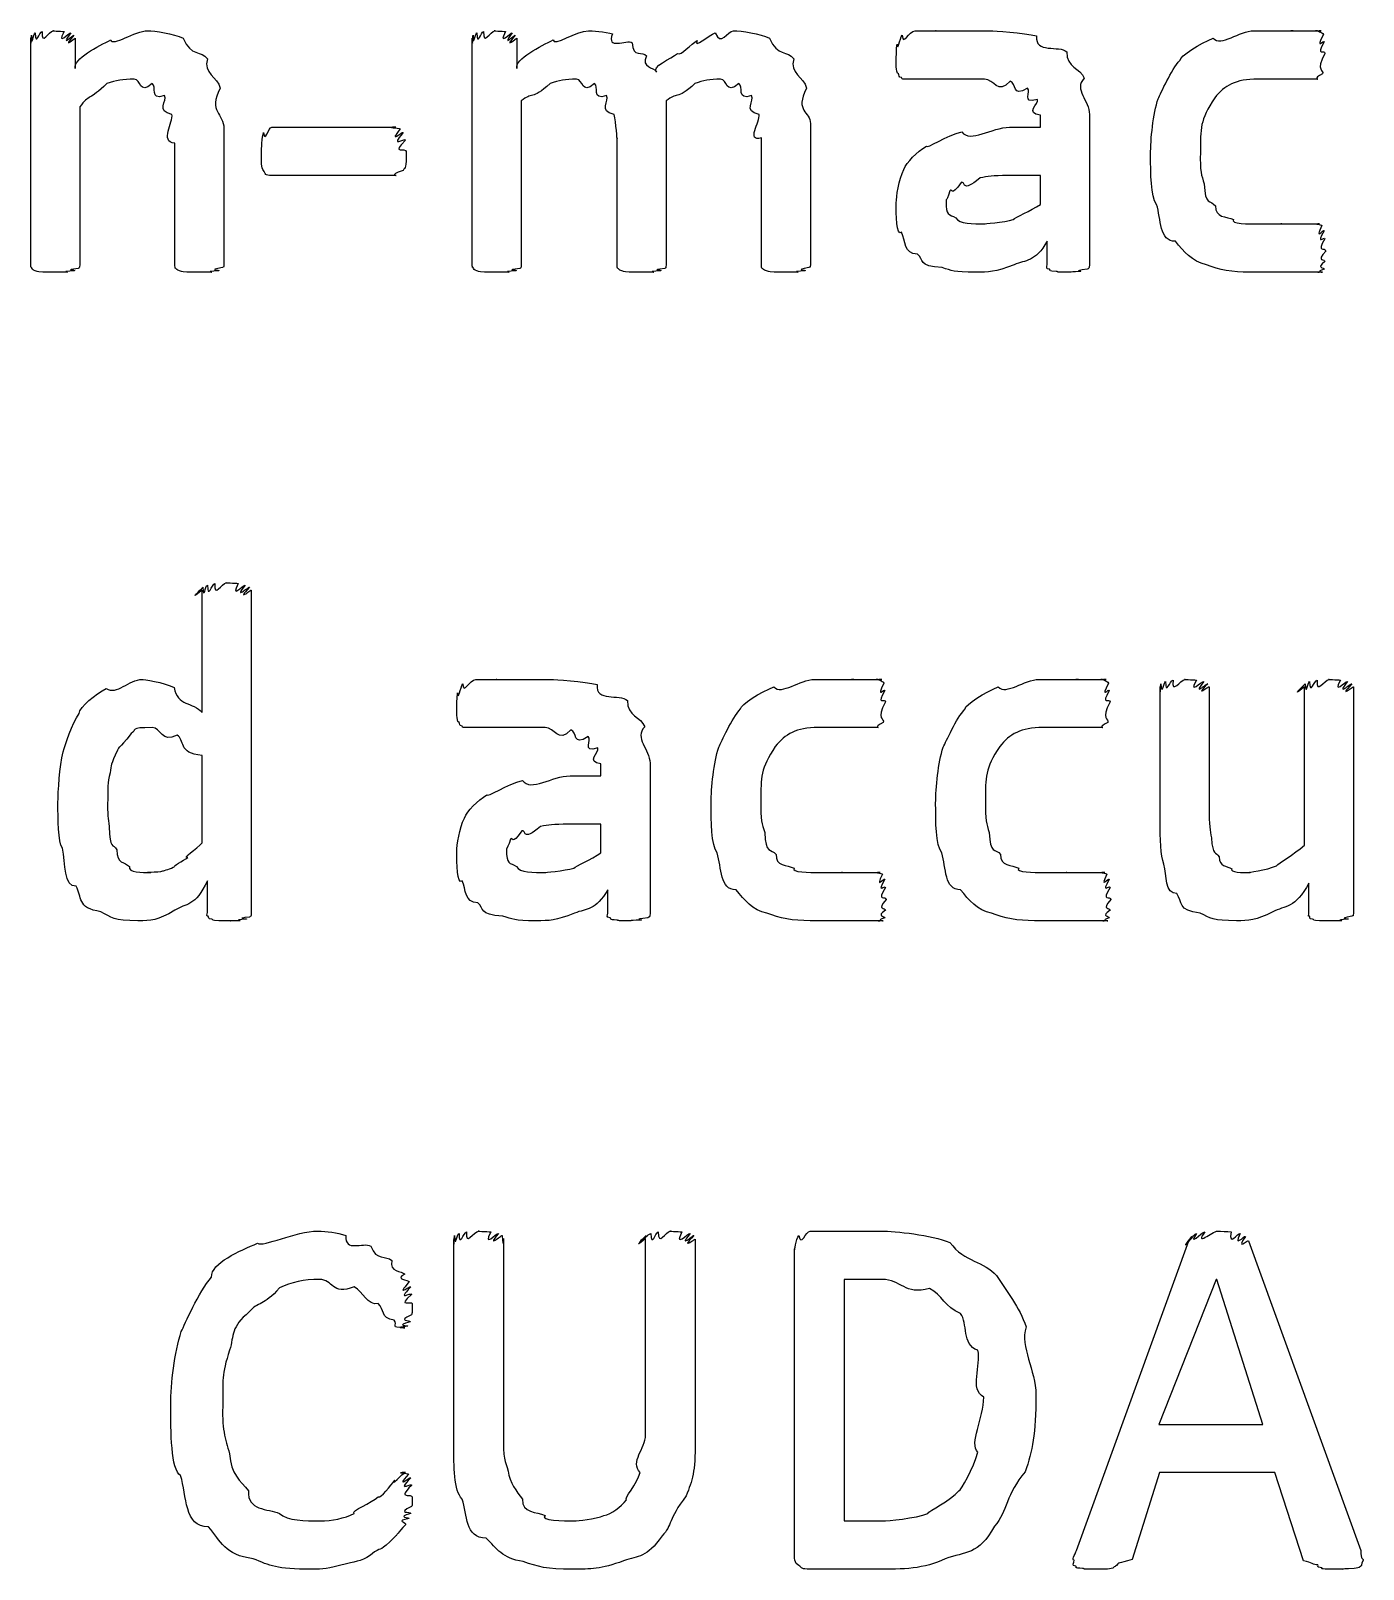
# Model space of a CAD drawing. Header units: millimetres. Extents: x 0 to 216, y 0 to 279.
# Drawn here: x 82.46 to 92.19, y 176.07 to 187.31 of the extents above; entities that cross this region are included whole.
import ezdxf

# ---------------------------------------------------------------- set-up
doc = ezdxf.new("R2010")
doc.units = ezdxf.units.MM
doc.layers.get('0').update_dxf_attribs({"linetype": 'CONTINUOUS'})

msp = doc.modelspace()

# ---------------------------------------------------------------- linework, layer by layer
at = {"color": 0}
for p, q in [((82.4604, 185.602), (82.4604, 187.256)), ((82.7857, 187.256), (82.7857, 187.036)), ((85.6851, 185.602), (85.6851, 187.256)), ((86.0104, 187.256), (86.0104, 187.036)), ((86.0432, 186.799), (86.0432, 185.602)), ((87.1015, 186.799), (87.1015, 185.602)), ((82.8188, 186.755), (82.8188, 185.602)), ((89.8342, 186.606), (89.8342, 186.694)), ((90.1926, 186.7), (90.1926, 185.602)), ((83.8715, 186.595), (83.8715, 185.602)), ((84.2215, 186.606), (85.1256, 186.606)), ((88.1546, 186.633), (88.1546, 185.602)), ((89.6084, 186.606), (89.8342, 186.606)), ((83.5131, 185.602), (83.5131, 186.49)), ((86.7435, 185.602), (86.7435, 186.528)), ((87.7962, 185.602), (87.7962, 186.528)), ((85.2029, 186.429), (85.2029, 186.429)), ((85.1256, 186.253), (84.2215, 186.253)), ((89.8342, 186.253), (89.5974, 186.253)), ((89.8342, 186.043), (89.8342, 186.253)), ((89.8839, 185.602), (89.8839, 185.773)), ((91.918, 185.702), (91.918, 185.702)), ((83.7117, 182.331), (83.7117, 183.224)), ((84.0701, 183.224), (84.0701, 180.865)), ((90.7094, 181.532), (90.7094, 182.518)), ((91.0678, 182.518), (91.0678, 181.631)), ((91.7621, 181.361), (91.7621, 182.518)), ((92.1205, 182.518), (92.1205, 180.865)), ((83.7117, 181.378), (83.7117, 182.017)), ((86.6249, 181.868), (86.6249, 181.956)), ((86.983, 181.962), (86.983, 180.865)), ((86.3988, 181.868), (86.6249, 181.868)), ((86.6249, 181.515), (86.3879, 181.515)), ((86.6249, 181.306), (86.6249, 181.515)), ((83.7501, 180.87), (83.7501, 181.102)), ((91.7952, 180.865), (91.7952, 181.085)), ((86.6743, 180.865), (86.6743, 181.036)), ((88.7084, 180.964), (88.7084, 180.964)), ((90.3482, 180.964), (90.3482, 180.964)), ((85.55, 176.977), (85.55, 178.482)), ((85.9137, 178.488), (85.9137, 177.071)), ((86.9502, 177.055), (86.9502, 178.488)), ((87.3139, 178.482), (87.3139, 177.005)), ((88.1532, 178.543), (88.6714, 178.543)), ((90.0977, 176.211), (90.9189, 178.471)), ((91.3543, 178.471), (92.1755, 176.211)), ((88.0375, 176.205), (88.0375, 178.41)), ((88.6767, 178.19), (88.4012, 178.19)), ((88.4012, 178.19), (88.4012, 176.426)), ((91.1172, 178.19), (90.6985, 177.131)), ((91.1229, 178.19), (91.1172, 178.19)), ((91.459, 177.131), (91.1229, 178.19)), ((89.8013, 177.347), (89.8013, 177.347)), ((89.4211, 177.33), (89.4211, 177.33)), ((90.6985, 177.131), (91.459, 177.131)), ((90.7038, 176.779), (90.5055, 176.145)), ((91.5472, 176.779), (90.7038, 176.779)), ((91.7568, 176.134), (91.5472, 176.779)), ((85.247, 176.597), (85.247, 176.597)), ((88.4012, 176.426), (88.6823, 176.426)), ((88.6382, 176.073), (88.1532, 176.073))]:
    msp.add_line(p, q, dxfattribs=at)
for points in [[(82.4604, 187.256), (82.4604, 187.164), (82.4618, 187.27), (82.466, 187.278)], [(82.466, 187.278), (82.4675, 187.179), (82.4784, 187.29), (82.4936, 187.295)], [(82.4936, 187.295), (82.4964, 187.19), (82.5239, 187.306), (82.5429, 187.306)], [(82.5429, 187.306), (82.5377, 187.193), (82.5927, 187.311), (82.6258, 187.311)], [(82.6258, 187.311), (82.5997, 187.311), (82.6809, 187.308), (82.7031, 187.306)], [(82.7031, 187.306), (82.6438, 187.19), (82.7416, 187.302), (82.7525, 187.295)], [(82.7525, 187.295), (82.6657, 187.179), (82.7705, 187.285), (82.7747, 187.278)], [(82.7747, 187.278), (82.6766, 187.164), (82.7857, 187.263), (82.7857, 187.256)], [(82.7857, 187.036), (82.7648, 187.105), (82.9592, 187.201), (83.0446, 187.245)], [(83.0446, 187.245), (83.0559, 187.193), (83.2224, 187.311), (83.3148, 187.311)], [(83.3148, 187.311), (83.367, 187.311), (83.5036, 187.292), (83.5738, 187.256)], [(83.5738, 187.256), (83.6291, 187.12), (83.7061, 187.169), (83.7501, 187.107)], [(85.6851, 187.256), (85.6851, 187.164), (85.6865, 187.27), (85.6904, 187.278)], [(85.6904, 187.278), (85.6918, 187.179), (85.7031, 187.29), (85.7179, 187.295)], [(85.7179, 187.295), (85.7208, 187.19), (85.7483, 187.306), (85.7677, 187.306)], [(85.7677, 187.306), (85.762, 187.193), (85.8174, 187.311), (85.8502, 187.311)], [(85.8502, 187.311), (85.8241, 187.311), (85.9056, 187.308), (85.9275, 187.306)], [(85.9275, 187.306), (85.8682, 187.19), (85.9663, 187.302), (85.9772, 187.295)], [(85.9772, 187.295), (85.8905, 187.179), (85.9952, 187.285), (85.9991, 187.278)], [(85.9991, 187.278), (85.9014, 187.164), (86.0104, 187.263), (86.0104, 187.256)], [(86.0104, 187.036), (85.9938, 187.105), (86.1893, 187.201), (86.275, 187.245)], [(86.275, 187.245), (86.2803, 187.193), (86.4457, 187.311), (86.5339, 187.311)], [(86.5339, 187.311), (86.5519, 187.311), (86.6581, 187.303), (86.7103, 187.289)], [(86.7103, 187.289), (86.6581, 187.164), (86.8123, 187.252), (86.8535, 187.223)], [(87.1844, 187.146), (87.2063, 187.124), (87.2836, 187.217), (87.3277, 187.24)], [(87.3277, 187.24), (87.2945, 187.171), (87.4159, 187.284), (87.46, 187.295)], [(87.46, 187.295), (87.4998, 187.193), (87.5482, 187.311), (87.5923, 187.311)], [(87.5923, 187.311), (87.6501, 187.311), (87.7866, 187.292), (87.8568, 187.256)], [(87.8568, 187.256), (87.9119, 187.12), (87.9891, 187.169), (88.0332, 187.107)], [(88.7871, 187.212), (88.7924, 187.149), (88.8062, 187.256), (88.8256, 187.278)], [(88.8256, 187.278), (88.8284, 187.193), (88.8753, 187.311), (88.9194, 187.311)], [(88.9194, 187.311), (88.9166, 187.311), (89.0143, 187.311), (89.0736, 187.311)], [(89.0736, 187.311), (89.0351, 187.311), (89.1949, 187.311), (89.2609, 187.311)], [(89.2609, 187.311), (89.2888, 187.311), (89.4002, 187.311), (89.4704, 187.311)], [(89.4704, 187.311), (89.4898, 187.311), (89.7146, 187.297), (89.8066, 187.273)], [(89.8066, 187.273), (89.7915, 187.142), (89.9721, 187.208), (90.0271, 187.157)], [(90.854, 187.096), (90.8512, 187.124), (91.0043, 187.223), (91.0967, 187.256)], [(91.0967, 187.256), (91.1532, 187.193), (91.2869, 187.311), (91.3941, 187.311)], [(91.3941, 187.311), (91.4287, 187.311), (91.4947, 187.311), (91.543, 187.311)], [(91.543, 187.311), (91.5278, 187.311), (91.6397, 187.311), (91.6809, 187.311)], [(91.6809, 187.311), (91.6093, 187.311), (91.7582, 187.311), (91.791, 187.311)], [(91.791, 187.311), (91.7924, 187.311), (91.8464, 187.311), (91.8573, 187.311)], [(91.8573, 187.311), (91.8185, 187.311), (91.8806, 187.311), (91.8849, 187.311)], [(91.8849, 187.311), (91.8298, 187.311), (91.8972, 187.302), (91.9014, 187.284)], [(91.9014, 187.284), (91.8365, 187.16), (91.9067, 187.251), (91.9067, 187.229)], [(91.9067, 187.229), (91.8408, 187.115), (91.9124, 187.179), (91.9124, 187.146)], [(86.8535, 187.223), (86.8564, 187.109), (86.928, 187.165), (86.9583, 187.129)], [(86.9583, 187.129), (86.9156, 187.036), (87.0109, 187.052), (87.0299, 187.008)], [(87.0299, 187.008), (86.9887, 187.047), (87.1361, 187.109), (87.1844, 187.146)], [(88.7815, 187.113), (88.7815, 187.105), (88.7829, 187.19), (88.7871, 187.212)], [(88.7815, 187.047), (88.7815, 187.039), (88.7815, 187.091), (88.7815, 187.113)], [(90.0271, 187.157), (90.0232, 187.039), (90.1277, 187.041), (90.1541, 186.964)], [(91.9124, 187.146), (91.8408, 187.013), (91.9067, 187.026), (91.8958, 186.997)], [(83.7501, 187.107), (83.7173, 186.998), (83.8246, 186.976), (83.844, 186.892)], [(88.0332, 187.107), (88.0001, 186.998), (88.1077, 186.976), (88.1271, 186.892)], [(88.798, 186.997), (88.7843, 186.998), (88.7843, 187.027), (88.7815, 187.047)], [(90.6942, 186.815), (90.7161, 186.859), (90.7881, 187.022), (90.854, 187.096)], [(83.0171, 186.925), (82.8862, 186.8), (82.8876, 186.849), (82.8188, 186.755)], [(83.2157, 186.958), (83.1328, 186.958), (83.0834, 186.948), (83.0171, 186.925)], [(83.348, 186.925), (83.2499, 186.84), (83.2665, 186.958), (83.2157, 186.958)], [(83.4362, 186.837), (83.3229, 186.8), (83.3836, 186.906), (83.348, 186.925)], [(83.844, 186.892), (83.753, 186.716), (83.8715, 186.712), (83.8715, 186.595)], [(86.2528, 186.925), (86.1176, 186.8), (86.1205, 186.865), (86.0432, 186.799)], [(86.4457, 186.958), (86.3646, 186.958), (86.3191, 186.948), (86.2528, 186.925)], [(86.578, 186.925), (86.4789, 186.84), (86.4969, 186.958), (86.4457, 186.958)], [(86.6662, 186.837), (86.5519, 186.8), (86.614, 186.906), (86.578, 186.925)], [(87.3111, 186.925), (87.176, 186.8), (87.1788, 186.865), (87.1015, 186.799)], [(87.4984, 186.958), (87.4187, 186.958), (87.3732, 186.948), (87.3111, 186.925)], [(87.6307, 186.925), (87.533, 186.84), (87.5496, 186.958), (87.4984, 186.958)], [(87.7245, 186.837), (87.6102, 186.8), (87.6709, 186.906), (87.6307, 186.925)], [(88.1271, 186.892), (88.036, 186.716), (88.1546, 186.724), (88.1546, 186.633)], [(88.8199, 186.969), (88.7995, 186.972), (88.8047, 186.986), (88.798, 186.997)], [(88.8478, 186.958), (88.8146, 186.958), (88.827, 186.961), (88.8199, 186.969)], [(88.9194, 186.958), (88.8393, 186.958), (88.8615, 186.958), (88.8478, 186.958)], [(89.0404, 186.958), (88.9056, 186.958), (88.9522, 186.958), (88.9194, 186.958)], [(89.2059, 186.958), (89.1191, 186.958), (89.0873, 186.958), (89.0404, 186.958)], [(89.4263, 186.958), (89.2471, 186.958), (89.2722, 186.958), (89.2059, 186.958)], [(89.6137, 186.942), (89.5202, 186.84), (89.4994, 186.958), (89.4263, 186.958)], [(89.7407, 186.892), (89.6221, 186.818), (89.6648, 186.931), (89.6137, 186.942)], [(89.8123, 186.81), (89.6881, 186.774), (89.7738, 186.87), (89.7407, 186.892)], [(90.1541, 186.964), (90.074, 186.884), (90.1926, 186.799), (90.1926, 186.7)], [(91.4217, 186.958), (91.2594, 186.958), (91.1807, 186.912), (91.1077, 186.821)], [(91.5928, 186.958), (91.4619, 186.958), (91.488, 186.958), (91.4217, 186.958)], [(91.7141, 186.958), (91.6753, 186.958), (91.6397, 186.958), (91.5928, 186.958)], [(91.8023, 186.958), (91.7444, 186.958), (91.7497, 186.958), (91.7141, 186.958)], [(91.8573, 186.958), (91.7885, 186.958), (91.8242, 186.958), (91.8023, 186.958)], [(91.8958, 186.997), (91.8185, 186.958), (91.8711, 186.958), (91.8573, 186.958)], [(83.4912, 186.7), (83.3713, 186.723), (83.4609, 186.8), (83.4362, 186.837)], [(86.7212, 186.7), (86.5999, 186.723), (86.6909, 186.8), (86.6662, 186.837)], [(87.7796, 186.7), (87.6582, 186.723), (87.7492, 186.8), (87.7245, 186.837)], [(89.8342, 186.694), (89.7184, 186.708), (89.826, 186.776), (89.8123, 186.81)], [(90.6392, 186.407), (90.6392, 186.517), (90.6568, 186.705), (90.6942, 186.815)], [(91.1077, 186.821), (90.9987, 186.656), (91.0029, 186.596), (91.0029, 186.424)], [(83.5131, 186.49), (83.3974, 186.498), (83.505, 186.647), (83.4912, 186.7)], [(86.7435, 186.528), (86.7435, 186.498), (86.735, 186.647), (86.7212, 186.7)], [(87.7962, 186.528), (87.6804, 186.498), (87.7905, 186.647), (87.7796, 186.7)], [(84.1446, 186.429), (84.1446, 186.436), (84.1498, 186.541), (84.1608, 186.567)], [(84.1608, 186.567), (84.1692, 186.487), (84.1954, 186.606), (84.2215, 186.606)], [(85.1256, 186.606), (85.0441, 186.606), (85.1475, 186.601), (85.1588, 186.595)], [(85.1588, 186.595), (85.0664, 186.476), (85.1764, 186.581), (85.1807, 186.567)], [(85.1807, 186.567), (85.0773, 186.447), (85.193, 186.534), (85.1972, 186.512)], [(89.002, 186.468), (88.9977, 186.443), (89.1575, 186.551), (89.2609, 186.573)], [(89.2609, 186.573), (89.3216, 186.487), (89.4789, 186.606), (89.6084, 186.606)], [(85.1972, 186.512), (85.0844, 186.403), (85.2029, 186.462), (85.2029, 186.429)], [(88.8365, 186.297), (88.8587, 186.352), (88.9317, 186.424), (89.002, 186.468)], [(84.1608, 186.291), (84.1446, 186.304), (84.1446, 186.363), (84.1446, 186.429)], [(85.2029, 186.429), (85.2029, 186.304), (85.1944, 186.316), (85.1807, 186.291)], [(90.6833, 186.043), (90.6392, 186.101), (90.6392, 186.271), (90.6392, 186.407)], [(91.0029, 186.424), (90.9987, 186.278), (91.011, 186.259), (91.0304, 186.192)], [(84.2215, 186.253), (84.1692, 186.253), (84.1745, 186.265), (84.1608, 186.291)], [(85.1807, 186.291), (85.0593, 186.253), (85.1503, 186.253), (85.1256, 186.253)], [(88.7815, 186.054), (88.7815, 186.095), (88.7995, 186.227), (88.8365, 186.297)], [(89.3932, 186.236), (89.2514, 186.116), (89.2912, 186.217), (89.2556, 186.203)], [(89.5974, 186.253), (89.4828, 186.253), (89.4514, 186.247), (89.3932, 186.236)], [(89.1727, 186.142), (89.1413, 186.039), (89.1452, 186.095), (89.1452, 186.066)], [(89.2556, 186.203), (89.1783, 186.087), (89.1907, 186.168), (89.1727, 186.142)], [(91.0304, 186.192), (91.0361, 186.032), (91.0759, 186.077), (91.113, 186.032)], [(88.8199, 185.839), (88.7815, 185.804), (88.7815, 185.973), (88.7815, 186.054)], [(89.1452, 186.066), (89.1413, 185.958), (89.1688, 185.973), (89.2168, 185.944)], [(89.6359, 185.933), (89.6482, 185.947), (89.764, 185.995), (89.8342, 186.043)], [(90.8209, 185.773), (90.7009, 185.771), (90.7161, 185.936), (90.6833, 186.043)], [(91.113, 186.032), (91.1091, 185.944), (91.1931, 185.955), (91.2453, 185.933)], [(89.2168, 185.944), (89.2404, 185.9), (89.3396, 185.9), (89.432, 185.9)], [(89.432, 185.9), (89.4059, 185.9), (89.5724, 185.911), (89.6359, 185.933)], [(91.2453, 185.933), (91.2153, 185.9), (91.3613, 185.9), (91.4273, 185.9)], [(91.4273, 185.9), (91.4658, 185.9), (91.5501, 185.9), (91.598, 185.9)], [(91.598, 185.9), (91.561, 185.9), (91.6877, 185.9), (91.725, 185.9)], [(91.725, 185.9), (91.7526, 185.9), (91.791, 185.9), (91.8132, 185.9)], [(91.8132, 185.9), (91.7995, 185.9), (91.8587, 185.9), (91.8739, 185.9)], [(91.8739, 185.9), (91.8214, 185.9), (91.8863, 185.896), (91.8905, 185.889)], [(91.8905, 185.889), (91.8326, 185.768), (91.9028, 185.868), (91.9067, 185.85)], [(88.936, 185.68), (88.8365, 185.68), (88.8488, 185.776), (88.8199, 185.839)], [(89.8839, 185.773), (89.7957, 185.62), (89.7297, 185.638), (89.6415, 185.602)], [(91.047, 185.602), (90.9394, 185.625), (90.883, 185.699), (90.8209, 185.773)], [(91.9067, 185.85), (91.8408, 185.735), (91.9124, 185.815), (91.9124, 185.79)], [(91.9124, 185.79), (91.8436, 185.682), (91.918, 185.735), (91.918, 185.702)], [(89.1177, 185.581), (88.936, 185.591), (88.9868, 185.636), (88.936, 185.68)], [(91.918, 185.702), (91.8436, 185.62), (91.9152, 185.646), (91.9124, 185.625)], [(82.466, 185.581), (82.4604, 185.576), (82.4604, 185.594), (82.4604, 185.602)], [(82.4936, 185.558), (82.4713, 185.561), (82.4727, 185.572), (82.466, 185.581)], [(82.5486, 185.547), (82.4964, 185.55), (82.5073, 185.554), (82.4936, 185.558)], [(82.6368, 185.547), (82.5444, 185.547), (82.5733, 185.547), (82.5486, 185.547)], [(82.725, 185.547), (82.6149, 185.547), (82.6728, 185.547), (82.6368, 185.547)], [(82.78, 185.558), (82.6615, 185.55), (82.7497, 185.55), (82.725, 185.547)], [(82.8075, 185.575), (82.6879, 185.561), (82.7938, 185.565), (82.78, 185.558)], [(82.8188, 185.602), (82.816, 185.572), (82.8146, 185.582), (82.8075, 185.575)], [(83.5187, 185.575), (83.5145, 185.572), (83.5131, 185.591), (83.5131, 185.602)], [(83.5462, 185.558), (83.5258, 185.561), (83.5258, 185.571), (83.5187, 185.575)], [(83.6013, 185.547), (83.5519, 185.55), (83.56, 185.554), (83.5462, 185.558)], [(83.6951, 185.547), (83.5988, 185.547), (83.6263, 185.547), (83.6013, 185.547)], [(83.7777, 185.547), (83.669, 185.547), (83.7283, 185.547), (83.6951, 185.547)], [(83.8331, 185.558), (83.7173, 185.55), (83.8027, 185.55), (83.7777, 185.547)], [(83.8606, 185.581), (83.742, 185.561), (83.8468, 185.565), (83.8331, 185.558)], [(83.8715, 185.602), (83.8715, 185.576), (83.8673, 185.587), (83.8606, 185.581)], [(85.6904, 185.581), (85.6851, 185.576), (85.6851, 185.594), (85.6851, 185.602)], [(85.7179, 185.558), (85.6961, 185.561), (85.6975, 185.572), (85.6904, 185.581)], [(85.7733, 185.547), (85.7208, 185.55), (85.7321, 185.554), (85.7179, 185.558)], [(85.8615, 185.547), (85.7691, 185.547), (85.798, 185.547), (85.7733, 185.547)], [(85.9497, 185.547), (85.8393, 185.547), (85.8972, 185.547), (85.8615, 185.547)], [(86.0048, 185.558), (85.8862, 185.55), (85.9744, 185.55), (85.9497, 185.547)], [(86.0323, 185.575), (85.9123, 185.561), (86.0185, 185.565), (86.0048, 185.558)], [(86.0432, 185.602), (86.0407, 185.572), (86.0393, 185.582), (86.0323, 185.575)], [(86.7488, 185.575), (86.7435, 185.572), (86.7435, 185.591), (86.7435, 185.602)], [(86.7763, 185.558), (86.7544, 185.561), (86.7558, 185.571), (86.7488, 185.575)], [(86.8317, 185.547), (86.7791, 185.55), (86.7904, 185.554), (86.7763, 185.558)], [(86.9199, 185.547), (86.8274, 185.547), (86.8564, 185.547), (86.8317, 185.547)], [(87.0081, 185.547), (86.8976, 185.547), (86.9555, 185.547), (86.9199, 185.547)], [(87.0631, 185.558), (86.9417, 185.55), (87.0299, 185.55), (87.0081, 185.547)], [(87.0906, 185.575), (86.9707, 185.561), (87.0768, 185.565), (87.0631, 185.558)], [(87.1015, 185.602), (87.0991, 185.572), (87.0977, 185.582), (87.0906, 185.575)], [(87.8018, 185.575), (87.7976, 185.572), (87.7962, 185.591), (87.7962, 185.602)], [(87.8346, 185.558), (87.8085, 185.561), (87.8085, 185.571), (87.8018, 185.575)], [(87.89, 185.547), (87.8374, 185.55), (87.8487, 185.554), (87.8346, 185.558)], [(87.9782, 185.547), (87.8815, 185.547), (87.9119, 185.547), (87.89, 185.547)], [(88.0607, 185.547), (87.9521, 185.547), (88.011, 185.547), (87.9782, 185.547)], [(88.1158, 185.558), (88.0001, 185.55), (88.0854, 185.55), (88.0607, 185.547)], [(88.1433, 185.581), (88.0251, 185.561), (88.1295, 185.565), (88.1158, 185.558)], [(88.1546, 185.602), (88.1546, 185.576), (88.1503, 185.587), (88.1433, 185.581)], [(89.3604, 185.547), (89.1963, 185.547), (89.1907, 185.558), (89.1177, 185.581)], [(89.6415, 185.602), (89.5008, 185.547), (89.4595, 185.547), (89.3604, 185.547)], [(89.9005, 185.569), (89.8687, 185.569), (89.8839, 185.587), (89.8839, 185.602)], [(89.9502, 185.553), (89.891, 185.554), (89.9114, 185.561), (89.9005, 185.569)], [(90.0384, 185.547), (89.9351, 185.547), (89.9721, 185.549), (89.9502, 185.553)], [(90.1266, 185.553), (90.012, 185.547), (90.0783, 185.547), (90.0384, 185.547)], [(90.176, 185.569), (90.0522, 185.554), (90.1485, 185.555), (90.1266, 185.553)], [(90.1926, 185.602), (90.1926, 185.569), (90.1869, 185.576), (90.176, 185.569)], [(91.3613, 185.547), (91.2372, 185.547), (91.138, 185.565), (91.047, 185.602)], [(91.5211, 185.547), (91.4107, 185.547), (91.4164, 185.547), (91.3613, 185.547)], [(91.67, 185.547), (91.5169, 185.547), (91.5762, 185.547), (91.5211, 185.547)], [(91.791, 185.547), (91.7265, 185.547), (91.7166, 185.547), (91.67, 185.547)], [(91.8683, 185.547), (91.7967, 185.547), (91.827, 185.547), (91.791, 185.547)], [(91.8958, 185.547), (91.8256, 185.547), (91.882, 185.547), (91.8683, 185.547)], [(91.9067, 185.569), (91.8365, 185.547), (91.9028, 185.547), (91.8958, 185.547)], [(91.9124, 185.625), (91.8408, 185.576), (91.9095, 185.583), (91.9067, 185.569)], [(83.7117, 183.224), (83.596, 183.132), (83.7131, 183.238), (83.7173, 183.246)], [(83.7173, 183.246), (83.724, 183.147), (83.735, 183.259), (83.7501, 183.262)], [(83.7501, 183.262), (83.753, 183.154), (83.7833, 183.269), (83.8055, 183.274)], [(83.8055, 183.274), (83.7971, 183.16), (83.8549, 183.279), (83.8881, 183.279)], [(83.8881, 183.279), (83.8673, 183.279), (83.9541, 183.276), (83.9763, 183.274)], [(83.9763, 183.274), (83.9114, 183.154), (84.0147, 183.265), (84.026, 183.262)], [(84.026, 183.262), (83.9378, 183.147), (84.0507, 183.253), (84.0588, 183.246)], [(84.0588, 183.246), (83.9516, 183.132), (84.0701, 183.231), (84.0701, 183.224)], [(82.8132, 182.325), (82.816, 182.371), (82.9345, 182.466), (83.0118, 182.507)], [(83.0118, 182.507), (83.0887, 182.455), (83.1769, 182.573), (83.2764, 182.573)], [(83.2764, 182.573), (83.2721, 182.573), (83.4376, 182.553), (83.5078, 182.513)], [(83.5078, 182.513), (83.5297, 182.375), (83.6454, 182.411), (83.7117, 182.331)], [(85.5775, 182.474), (85.5832, 182.411), (85.5969, 182.518), (85.616, 182.541)], [(85.616, 182.541), (85.6188, 182.455), (85.6657, 182.573), (85.7098, 182.573)], [(85.7098, 182.573), (85.707, 182.573), (85.8051, 182.573), (85.8643, 182.573)], [(85.8643, 182.573), (85.8255, 182.573), (85.9854, 182.573), (86.0517, 182.573)], [(86.0517, 182.573), (86.0792, 182.573), (86.1907, 182.573), (86.2612, 182.573)], [(86.2612, 182.573), (86.2803, 182.573), (86.505, 182.56), (86.5974, 182.535)], [(86.5974, 182.535), (86.5822, 182.404), (86.7625, 182.47), (86.8179, 182.419)], [(87.6445, 182.359), (87.642, 182.386), (87.7947, 182.485), (87.8872, 182.518)], [(87.8872, 182.518), (87.9436, 182.455), (88.0773, 182.573), (88.1849, 182.573)], [(88.1849, 182.573), (88.2191, 182.573), (88.2855, 182.573), (88.3338, 182.573)], [(88.3338, 182.573), (88.3186, 182.573), (88.4301, 182.573), (88.4714, 182.573)], [(88.4714, 182.573), (88.3998, 182.573), (88.5486, 182.573), (88.5818, 182.573)], [(88.5818, 182.573), (88.5832, 182.573), (88.6368, 182.573), (88.6478, 182.573)], [(88.6478, 182.573), (88.6093, 182.573), (88.6714, 182.573), (88.6753, 182.573)], [(88.6753, 182.573), (88.6202, 182.573), (88.6876, 182.564), (88.6919, 182.546)], [(88.6919, 182.546), (88.6273, 182.422), (88.6975, 182.513), (88.6975, 182.491)], [(89.2845, 182.359), (89.2817, 182.386), (89.4348, 182.485), (89.5269, 182.518)], [(89.5269, 182.518), (89.5837, 182.455), (89.717, 182.573), (89.8246, 182.573)], [(89.8246, 182.573), (89.8592, 182.573), (89.9252, 182.573), (89.9735, 182.573)], [(89.9735, 182.573), (89.9583, 182.573), (90.0698, 182.573), (90.1114, 182.573)], [(90.1114, 182.573), (90.0395, 182.573), (90.1883, 182.573), (90.2215, 182.573)], [(90.2215, 182.573), (90.2229, 182.573), (90.2765, 182.573), (90.2878, 182.573)], [(90.2878, 182.573), (90.249, 182.573), (90.3111, 182.573), (90.3153, 182.573)], [(90.3153, 182.573), (90.26, 182.573), (90.3277, 182.564), (90.3319, 182.546)], [(90.3319, 182.546), (90.267, 182.422), (90.3372, 182.513), (90.3372, 182.491)], [(90.7094, 182.518), (90.7094, 182.426), (90.7108, 182.532), (90.715, 182.541)], [(90.715, 182.541), (90.7203, 182.441), (90.7327, 182.553), (90.7479, 182.557)], [(90.7479, 182.557), (90.7493, 182.452), (90.781, 182.568), (90.8032, 182.568)], [(90.8032, 182.568), (90.7934, 182.455), (90.854, 182.573), (90.8914, 182.573)], [(90.8914, 182.573), (90.8636, 182.573), (90.9518, 182.571), (90.974, 182.568)], [(90.974, 182.568), (90.9077, 182.452), (91.0138, 182.564), (91.029, 182.557)], [(91.029, 182.557), (90.9366, 182.441), (91.0526, 182.547), (91.0565, 182.541)], [(91.0565, 182.541), (90.9479, 182.43), (91.0678, 182.529), (91.0678, 182.518)], [(91.7621, 182.518), (91.6464, 182.426), (91.7635, 182.532), (91.7677, 182.541)], [(91.7677, 182.541), (91.7744, 182.441), (91.7857, 182.553), (91.8009, 182.557)], [(91.8009, 182.557), (91.8034, 182.452), (91.8337, 182.568), (91.8559, 182.568)], [(91.8559, 182.568), (91.8475, 182.455), (91.9067, 182.573), (91.9441, 182.573)], [(91.9441, 182.573), (91.918, 182.573), (92.0048, 182.571), (92.0267, 182.568)], [(92.0267, 182.568), (91.9621, 182.452), (92.0655, 182.564), (92.0764, 182.557)], [(92.0764, 182.557), (91.9882, 182.441), (92.1011, 182.547), (92.1096, 182.541)], [(92.1096, 182.541), (92.002, 182.426), (92.1205, 182.525), (92.1205, 182.518)], [(85.5719, 182.375), (85.5719, 182.367), (85.5733, 182.452), (85.5775, 182.474)], [(86.8179, 182.419), (86.8137, 182.301), (86.9184, 182.304), (86.9446, 182.226)], [(88.6975, 182.491), (88.6312, 182.378), (88.7028, 182.441), (88.7028, 182.408)], [(88.7028, 182.408), (88.6312, 182.276), (88.6975, 182.288), (88.6866, 182.259)], [(90.3372, 182.491), (90.2712, 182.378), (90.3429, 182.441), (90.3429, 182.408)], [(90.3429, 182.408), (90.2712, 182.276), (90.3372, 182.288), (90.3263, 182.259)], [(82.6975, 182.044), (82.7098, 182.095), (82.761, 182.248), (82.8132, 182.325)], [(85.5719, 182.309), (85.5719, 182.301), (85.5719, 182.353), (85.5719, 182.375)], [(85.5885, 182.259), (85.5747, 182.261), (85.5747, 182.29), (85.5719, 182.309)], [(87.4847, 182.077), (87.5069, 182.122), (87.5785, 182.284), (87.6445, 182.359)], [(89.1247, 182.077), (89.1466, 182.122), (89.2182, 182.284), (89.2845, 182.359)], [(83.1935, 182.177), (83.0915, 182.044), (83.119, 182.106), (83.0943, 182.056)], [(83.348, 182.221), (83.1769, 182.221), (83.2376, 182.205), (83.1935, 182.177)], [(83.5297, 182.166), (83.4154, 182.102), (83.4101, 182.221), (83.348, 182.221)], [(85.6107, 182.232), (85.5899, 182.234), (85.5955, 182.248), (85.5885, 182.259)], [(85.6382, 182.221), (85.6051, 182.221), (85.6174, 182.223), (85.6107, 182.232)], [(85.7098, 182.221), (85.6297, 182.221), (85.652, 182.221), (85.6382, 182.221)], [(85.8312, 182.221), (85.6961, 182.221), (85.743, 182.221), (85.7098, 182.221)], [(85.9966, 182.221), (85.9095, 182.221), (85.8781, 182.221), (85.8312, 182.221)], [(86.2171, 182.221), (86.0379, 182.221), (86.0626, 182.221), (85.9966, 182.221)], [(86.4044, 182.204), (86.3106, 182.102), (86.2902, 182.221), (86.2171, 182.221)], [(86.5311, 182.155), (86.4126, 182.08), (86.4553, 182.193), (86.4044, 182.204)], [(86.9446, 182.226), (86.8645, 182.146), (86.983, 182.061), (86.983, 181.962)], [(88.2124, 182.221), (88.0498, 182.221), (87.9711, 182.174), (87.8981, 182.083)], [(88.3832, 182.221), (88.2523, 182.221), (88.2784, 182.221), (88.2124, 182.221)], [(88.5045, 182.221), (88.4661, 182.221), (88.4301, 182.221), (88.3832, 182.221)], [(88.5927, 182.221), (88.5349, 182.221), (88.5402, 182.221), (88.5045, 182.221)], [(88.6478, 182.221), (88.579, 182.221), (88.6146, 182.221), (88.5927, 182.221)], [(88.6866, 182.259), (88.6093, 182.221), (88.6615, 182.221), (88.6478, 182.221)], [(89.8521, 182.221), (89.6895, 182.221), (89.6112, 182.174), (89.5382, 182.083)], [(90.0232, 182.221), (89.8924, 182.221), (89.9185, 182.221), (89.8521, 182.221)], [(90.1442, 182.221), (90.1058, 182.221), (90.0698, 182.221), (90.0232, 182.221)], [(90.2324, 182.221), (90.1746, 182.221), (90.1802, 182.221), (90.1442, 182.221)], [(90.2878, 182.221), (90.2187, 182.221), (90.2547, 182.221), (90.2324, 182.221)], [(90.3263, 182.259), (90.249, 182.221), (90.3016, 182.221), (90.2878, 182.221)], [(83.0943, 182.056), (83.0407, 181.945), (83.0502, 181.952), (83.0393, 181.89)], [(83.7117, 182.017), (83.5325, 182.033), (83.5875, 182.132), (83.5297, 182.166)], [(86.6027, 182.072), (86.4789, 182.036), (86.5643, 182.132), (86.5311, 182.155)], [(86.6249, 181.956), (86.5092, 181.97), (86.6165, 182.039), (86.6027, 182.072)], [(87.4296, 181.67), (87.4296, 181.78), (87.4476, 181.967), (87.4847, 182.077)], [(87.8981, 182.083), (87.7895, 181.919), (87.7933, 181.858), (87.7933, 181.686)], [(89.0693, 181.67), (89.0693, 181.78), (89.0873, 181.967), (89.1247, 182.077)], [(89.5382, 182.083), (89.4292, 181.919), (89.4334, 181.858), (89.4334, 181.686)], [(82.659, 181.67), (82.659, 181.758), (82.6714, 181.934), (82.6975, 182.044)], [(83.0393, 181.89), (83.0185, 181.82), (83.0227, 181.765), (83.0227, 181.703)], [(85.7924, 181.73), (85.7885, 181.705), (85.9483, 181.813), (86.0517, 181.835)], [(86.0517, 181.835), (86.1124, 181.749), (86.2693, 181.868), (86.3988, 181.868)], [(85.6273, 181.559), (85.6492, 181.615), (85.7222, 181.686), (85.7924, 181.73)], [(82.6918, 181.339), (82.659, 181.386), (82.659, 181.555), (82.659, 181.67)], [(83.0227, 181.703), (83.0185, 181.57), (83.0255, 181.565), (83.0337, 181.499)], [(87.4737, 181.306), (87.4296, 181.364), (87.4296, 181.533), (87.4296, 181.67)], [(87.7933, 181.686), (87.7895, 181.54), (87.8018, 181.521), (87.8209, 181.454)], [(89.1134, 181.306), (89.0693, 181.364), (89.0693, 181.533), (89.0693, 181.67)], [(89.4334, 181.686), (89.4292, 181.54), (89.4415, 181.521), (89.4609, 181.454)], [(91.0678, 181.631), (91.065, 181.504), (91.0731, 181.471), (91.0841, 181.416)], [(83.0337, 181.499), (83.0365, 181.324), (83.0626, 181.379), (83.0887, 181.328)], [(85.5719, 181.317), (85.5719, 181.357), (85.5899, 181.489), (85.6273, 181.559)], [(86.184, 181.499), (86.0418, 181.379), (86.082, 181.479), (86.046, 181.466)], [(86.3879, 181.515), (86.2736, 181.515), (86.2418, 181.51), (86.184, 181.499)], [(90.7369, 181.223), (90.7094, 181.287), (90.7094, 181.41), (90.7094, 181.532)], [(85.9635, 181.405), (85.9317, 181.302), (85.936, 181.357), (85.936, 181.328)], [(86.046, 181.466), (85.9688, 181.35), (85.9815, 181.43), (85.9635, 181.405)], [(87.8209, 181.454), (87.8265, 181.295), (87.8664, 181.339), (87.9038, 181.295)], [(89.4609, 181.454), (89.4662, 181.295), (89.5064, 181.339), (89.5435, 181.295)], [(91.0841, 181.416), (91.0911, 181.279), (91.1172, 181.318), (91.1394, 181.278)], [(82.7913, 181.063), (82.7031, 181.055), (82.714, 181.231), (82.6918, 181.339)], [(83.0887, 181.328), (83.0887, 181.224), (83.1455, 181.24), (83.1825, 181.206)], [(83.5131, 181.206), (83.4926, 181.209), (83.5738, 181.247), (83.6069, 181.273)], [(83.6069, 181.273), (83.5586, 181.264), (83.6747, 181.336), (83.7117, 181.378)], [(85.6107, 181.102), (85.5719, 181.066), (85.5719, 181.235), (85.5719, 181.317)], [(85.936, 181.328), (85.9317, 181.22), (85.9592, 181.235), (86.0076, 181.206)], [(86.4263, 181.195), (86.4387, 181.209), (86.5547, 181.258), (86.6249, 181.306)], [(87.6117, 181.036), (87.4917, 181.033), (87.5069, 181.198), (87.4737, 181.306)], [(87.9038, 181.295), (87.8995, 181.206), (87.9835, 181.218), (88.036, 181.195)], [(89.2514, 181.036), (89.1314, 181.033), (89.1466, 181.198), (89.1134, 181.306)], [(89.5435, 181.295), (89.5396, 181.206), (89.6235, 181.218), (89.6758, 181.195)], [(91.1394, 181.278), (91.1394, 181.203), (91.1959, 181.212), (91.2329, 181.19)], [(91.5582, 181.212), (91.5719, 181.229), (91.6877, 181.295), (91.7621, 181.361)], [(83.1825, 181.206), (83.166, 181.162), (83.2735, 181.162), (83.3367, 181.162)], [(83.3367, 181.162), (83.257, 181.162), (83.3949, 181.165), (83.4249, 181.174)], [(83.4249, 181.174), (83.4334, 181.176), (83.4831, 181.191), (83.5131, 181.206)], [(86.0076, 181.206), (86.0309, 181.162), (86.13, 181.162), (86.2224, 181.162)], [(86.2224, 181.162), (86.1963, 181.162), (86.3632, 181.174), (86.4263, 181.195)], [(88.036, 181.195), (88.0057, 181.162), (88.1518, 181.162), (88.2177, 181.162)], [(88.2177, 181.162), (88.2565, 181.162), (88.3405, 181.162), (88.3888, 181.162)], [(88.3888, 181.162), (88.3514, 181.162), (88.4784, 181.162), (88.5155, 181.162)], [(88.5155, 181.162), (88.543, 181.162), (88.5818, 181.162), (88.6037, 181.162)], [(88.6037, 181.162), (88.5899, 181.162), (88.6492, 181.162), (88.6643, 181.162)], [(88.6643, 181.162), (88.6121, 181.162), (88.6767, 181.158), (88.6809, 181.151)], [(89.6758, 181.195), (89.6454, 181.162), (89.7915, 181.162), (89.8578, 181.162)], [(89.8578, 181.162), (89.8962, 181.162), (89.9806, 181.162), (90.0285, 181.162)], [(90.0285, 181.162), (89.9915, 181.162), (90.1181, 181.162), (90.1555, 181.162)], [(90.1555, 181.162), (90.1831, 181.162), (90.2215, 181.162), (90.2437, 181.162)], [(90.2437, 181.162), (90.23, 181.162), (90.2892, 181.162), (90.3041, 181.162)], [(90.3041, 181.162), (90.2518, 181.162), (90.3168, 181.158), (90.3206, 181.151)], [(90.8308, 181.008), (90.745, 181.004), (90.7549, 181.142), (90.7369, 181.223)], [(91.2329, 181.19), (91.2125, 181.162), (91.313, 181.162), (91.3652, 181.162)], [(91.3652, 181.162), (91.3296, 181.162), (91.4947, 181.179), (91.5582, 181.212)], [(82.973, 180.876), (82.7938, 180.901), (82.8379, 180.986), (82.7913, 181.063)], [(83.7501, 181.102), (83.662, 180.912), (83.5932, 180.938), (83.5131, 180.887)], [(85.7264, 180.942), (85.6273, 180.942), (85.6396, 181.038), (85.6107, 181.102)], [(88.6809, 181.151), (88.6231, 181.03), (88.6933, 181.131), (88.6975, 181.113)], [(88.6975, 181.113), (88.6312, 180.997), (88.7028, 181.077), (88.7028, 181.052)], [(88.7028, 181.052), (88.634, 180.945), (88.7084, 180.997), (88.7084, 180.964)], [(90.3206, 181.151), (90.2628, 181.03), (90.3333, 181.131), (90.3372, 181.113)], [(90.3372, 181.113), (90.2712, 180.997), (90.3429, 181.077), (90.3429, 181.052)], [(90.3429, 181.052), (90.2741, 180.945), (90.3482, 180.997), (90.3482, 180.964)], [(91.7952, 181.085), (91.6975, 180.898), (91.6189, 180.92), (91.5307, 180.876)], [(85.9084, 180.843), (85.7264, 180.854), (85.7772, 180.898), (85.7264, 180.942)], [(86.6743, 181.036), (86.5861, 180.883), (86.5202, 180.901), (86.432, 180.865)], [(87.8374, 180.865), (87.7302, 180.887), (87.6734, 180.961), (87.6117, 181.036)], [(88.7084, 180.964), (88.634, 180.883), (88.7056, 180.909), (88.7028, 180.887)], [(89.4775, 180.865), (89.3699, 180.887), (89.3135, 180.961), (89.2514, 181.036)], [(90.3482, 180.964), (90.2741, 180.883), (90.3457, 180.909), (90.3429, 180.887)], [(91.0015, 180.865), (90.8332, 180.883), (90.8748, 180.949), (90.8308, 181.008)], [(83.2432, 180.81), (83.0626, 180.81), (83.0502, 180.832), (82.973, 180.876)], [(83.5131, 180.887), (83.3822, 180.81), (83.3423, 180.81), (83.2432, 180.81)], [(83.7558, 180.843), (83.7392, 180.838), (83.7501, 180.859), (83.7501, 180.87)], [(83.7833, 180.821), (83.7501, 180.823), (83.7629, 180.835), (83.7558, 180.843)], [(83.8331, 180.81), (83.7752, 180.812), (83.7971, 180.817), (83.7833, 180.821)], [(84.037, 180.821), (83.9184, 180.812), (84.0094, 180.812), (83.9872, 180.81)], [(84.0588, 180.837), (83.9403, 180.823), (84.0479, 180.828), (84.037, 180.821)], [(84.0701, 180.865), (84.0701, 180.835), (84.0659, 180.844), (84.0588, 180.837)], [(86.1508, 180.81), (85.9868, 180.81), (85.9815, 180.821), (85.9084, 180.843)], [(86.432, 180.865), (86.2912, 180.81), (86.2499, 180.81), (86.1508, 180.81)], [(86.6909, 180.832), (86.6592, 180.832), (86.6743, 180.85), (86.6743, 180.865)], [(86.7406, 180.815), (86.6814, 180.817), (86.7022, 180.823), (86.6909, 180.832)], [(86.9668, 180.832), (86.8426, 180.817), (86.9389, 180.818), (86.917, 180.815)], [(86.983, 180.865), (86.983, 180.832), (86.9777, 180.838), (86.9668, 180.832)], [(88.1518, 180.81), (88.0276, 180.81), (87.9285, 180.828), (87.8374, 180.865)], [(88.6975, 180.832), (88.6273, 180.81), (88.6933, 180.81), (88.6866, 180.81)], [(88.7028, 180.887), (88.6312, 180.838), (88.7003, 180.846), (88.6975, 180.832)], [(89.7915, 180.81), (89.6676, 180.81), (89.5685, 180.828), (89.4775, 180.865)], [(90.3372, 180.832), (90.267, 180.81), (90.3333, 180.81), (90.3263, 180.81)], [(90.3429, 180.887), (90.2712, 180.838), (90.34, 180.846), (90.3372, 180.832)], [(91.2661, 180.81), (91.0953, 180.81), (91.0745, 180.828), (91.0015, 180.865)], [(91.5307, 180.876), (91.4065, 180.81), (91.3571, 180.81), (91.2661, 180.81)], [(91.8009, 180.843), (91.7857, 180.838), (91.7952, 180.856), (91.7952, 180.865)], [(91.8228, 180.821), (91.7924, 180.823), (91.8034, 180.835), (91.8009, 180.843)], [(91.8725, 180.81), (91.8185, 180.812), (91.8365, 180.817), (91.8228, 180.821)], [(92.0821, 180.821), (91.966, 180.812), (92.0542, 180.812), (92.0323, 180.81)], [(92.1096, 180.843), (91.991, 180.823), (92.0958, 180.828), (92.0821, 180.821)], [(92.1205, 180.865), (92.1205, 180.838), (92.1163, 180.85), (92.1096, 180.843)], [(83.9156, 180.81), (83.8165, 180.81), (83.8549, 180.81), (83.8331, 180.81)], [(83.9872, 180.81), (83.8743, 180.81), (83.9403, 180.81), (83.9156, 180.81)], [(86.8288, 180.81), (86.7255, 180.81), (86.7625, 180.811), (86.7406, 180.815)], [(86.917, 180.815), (86.8027, 180.81), (86.8687, 180.81), (86.8288, 180.81)], [(88.3116, 180.81), (88.2015, 180.81), (88.2068, 180.81), (88.1518, 180.81)], [(88.4604, 180.81), (88.3073, 180.81), (88.3666, 180.81), (88.3116, 180.81)], [(88.5818, 180.81), (88.5169, 180.81), (88.5074, 180.81), (88.4604, 180.81)], [(88.6587, 180.81), (88.5871, 180.81), (88.6174, 180.81), (88.5818, 180.81)], [(88.6866, 180.81), (88.616, 180.81), (88.6725, 180.81), (88.6587, 180.81)], [(89.9513, 180.81), (89.8412, 180.81), (89.8469, 180.81), (89.7915, 180.81)], [(90.1001, 180.81), (89.9474, 180.81), (90.0067, 180.81), (89.9513, 180.81)], [(90.2215, 180.81), (90.1569, 180.81), (90.1471, 180.81), (90.1001, 180.81)], [(90.2988, 180.81), (90.2271, 180.81), (90.2575, 180.81), (90.2215, 180.81)], [(90.3263, 180.81), (90.2561, 180.81), (90.3125, 180.81), (90.2988, 180.81)], [(91.9551, 180.81), (91.8587, 180.81), (91.8944, 180.81), (91.8725, 180.81)], [(92.0323, 180.81), (91.9247, 180.81), (91.9882, 180.81), (91.9551, 180.81)], [(84.1167, 178.454), (84.1555, 178.424), (84.395, 178.543), (84.5577, 178.543)], [(84.5577, 178.543), (84.6212, 178.543), (84.6956, 178.532), (84.7619, 178.51)], [(84.7619, 178.51), (84.7535, 178.384), (84.8886, 178.466), (84.9436, 178.433)], [(85.55, 178.482), (85.55, 178.395), (85.5514, 178.501), (85.5557, 178.51)], [(85.5557, 178.51), (85.561, 178.41), (85.5733, 178.522), (85.5885, 178.526)], [(85.5885, 178.526), (85.5899, 178.417), (85.6216, 178.533), (85.6439, 178.537)], [(85.6439, 178.537), (85.634, 178.424), (85.6947, 178.543), (85.7321, 178.543)], [(85.7321, 178.543), (85.7042, 178.543), (85.7938, 178.54), (85.8203, 178.537)], [(85.8203, 178.537), (85.7553, 178.417), (85.8643, 178.529), (85.8753, 178.526)], [(85.8753, 178.526), (85.7814, 178.41), (85.8986, 178.516), (85.9028, 178.51)], [(85.9028, 178.51), (85.9095, 178.395), (85.9137, 178.495), (85.9137, 178.488)], [(86.9502, 178.488), (86.8355, 178.395), (86.9516, 178.501), (86.9555, 178.51)], [(86.9555, 178.51), (86.8468, 178.41), (86.9735, 178.522), (86.9887, 178.526)], [(86.9887, 178.526), (86.9943, 178.417), (87.0218, 178.533), (87.0437, 178.537)], [(87.0437, 178.537), (87.0409, 178.424), (87.0991, 178.543), (87.1319, 178.543)], [(87.1319, 178.543), (87.1072, 178.543), (87.1926, 178.54), (87.2148, 178.537)], [(87.2148, 178.537), (87.1555, 178.417), (87.2603, 178.529), (87.2755, 178.526)], [(87.2755, 178.526), (87.1844, 178.41), (87.2987, 178.516), (87.303, 178.51)], [(87.303, 178.51), (87.1954, 178.395), (87.3139, 178.493), (87.3139, 178.482)], [(88.0375, 178.41), (88.0375, 178.384), (88.0484, 178.49), (88.0703, 178.51)], [(88.0703, 178.51), (88.0844, 178.424), (88.1228, 178.543), (88.1532, 178.543)], [(88.6714, 178.543), (88.7758, 178.543), (89.0365, 178.515), (89.1727, 178.46)], [(89.1727, 178.46), (89.2831, 178.314), (89.4221, 178.324), (89.5145, 178.218)], [(90.9189, 178.471), (90.8597, 178.391), (90.9327, 178.496), (90.9408, 178.504)], [(90.9408, 178.504), (90.8748, 178.41), (90.9588, 178.522), (90.974, 178.526)], [(90.974, 178.526), (90.9077, 178.422), (91.0124, 178.537), (91.0347, 178.537)], [(91.0347, 178.537), (90.9546, 178.424), (91.0911, 178.543), (91.1281, 178.543)], [(91.1281, 178.543), (91.1504, 178.543), (91.2012, 178.54), (91.2276, 178.537)], [(91.2276, 178.537), (91.2054, 178.422), (91.2784, 178.533), (91.2936, 178.526)], [(91.2936, 178.526), (91.2386, 178.41), (91.3239, 178.515), (91.3324, 178.504)], [(91.3324, 178.504), (91.2566, 178.391), (91.35, 178.485), (91.3543, 178.471)], [(83.7805, 178.206), (83.7766, 178.311), (83.9872, 178.399), (84.1167, 178.454)], [(84.9436, 178.433), (84.9849, 178.322), (85.054, 178.368), (85.0981, 178.328)], [(85.0981, 178.328), (85.0731, 178.241), (85.1726, 178.253), (85.1916, 178.229)], [(83.56, 177.81), (83.5851, 177.859), (83.6842, 178.099), (83.7805, 178.206)], [(84.2768, 178.129), (84.1622, 177.992), (84.1181, 178.03), (84.0564, 177.953)], [(84.569, 178.19), (84.4532, 178.19), (84.365, 178.169), (84.2768, 178.129)], [(84.8222, 178.135), (84.6586, 178.072), (84.6681, 178.19), (84.569, 178.19)], [(84.9986, 178.013), (84.9161, 177.999), (84.8914, 178.098), (84.8222, 178.135)], [(85.1916, 178.229), (85.1105, 178.19), (85.2205, 178.185), (85.2248, 178.174)], [(85.2248, 178.174), (85.1172, 178.049), (85.2318, 178.149), (85.2357, 178.135)], [(85.2357, 178.135), (85.1256, 178.02), (85.2413, 178.102), (85.2413, 178.08)], [(89.0242, 178.124), (88.8421, 178.072), (88.8199, 178.19), (88.6767, 178.19)], [(89.25, 177.942), (89.1399, 177.983), (89.1148, 178.08), (89.0242, 178.124)], [(89.5145, 178.218), (89.5876, 178.104), (89.6814, 177.989), (89.7297, 177.843)], [(85.1147, 177.892), (85.0113, 177.91), (85.0456, 177.969), (84.9986, 178.013)], [(85.2413, 178.08), (85.1285, 177.981), (85.247, 178.038), (85.247, 178.013)], [(85.247, 178.013), (85.247, 177.921), (85.2442, 177.953), (85.2413, 177.931)], [(84.0564, 177.953), (83.9198, 177.84), (83.9459, 177.785), (83.9128, 177.672)], [(85.2413, 177.931), (85.1256, 177.881), (85.2371, 177.895), (85.2304, 177.881)], [(89.377, 177.672), (89.257, 177.716), (89.3078, 177.867), (89.25, 177.942)], [(83.4831, 177.275), (83.4831, 177.429), (83.5078, 177.655), (83.56, 177.81)], [(85.1916, 177.837), (85.0731, 177.837), (85.1475, 177.855), (85.1147, 177.892)], [(85.2138, 177.848), (85.0995, 177.837), (85.1987, 177.837), (85.1916, 177.837)], [(85.2304, 177.881), (85.1147, 177.851), (85.2205, 177.855), (85.2138, 177.848)], [(89.7297, 177.843), (89.6828, 177.694), (89.8013, 177.53), (89.8013, 177.347)], [(83.9128, 177.672), (83.8535, 177.498), (83.8634, 177.436), (83.8634, 177.297)], [(89.4211, 177.33), (89.312, 177.385), (89.4059, 177.564), (89.377, 177.672)], [(89.8013, 177.347), (89.8013, 177.057), (89.7749, 176.941), (89.7241, 176.784)], [(83.5547, 176.757), (83.4831, 176.797), (83.4831, 177.079), (83.4831, 177.275)], [(83.8634, 177.297), (83.8535, 177.099), (83.88, 177.027), (83.9128, 176.917)], [(89.377, 176.928), (89.312, 176.991), (89.4211, 177.176), (89.4211, 177.33)], [(85.9137, 177.071), (85.9095, 176.867), (85.9247, 176.87), (85.9469, 176.79)], [(86.9114, 176.779), (86.8355, 176.859), (86.9502, 176.951), (86.9502, 177.055)], [(87.3139, 177.005), (87.3139, 176.782), (87.2917, 176.725), (87.2476, 176.608)], [(83.9128, 176.917), (83.9198, 176.764), (83.9914, 176.72), (84.0507, 176.646)], [(85.6107, 176.586), (85.55, 176.646), (85.55, 176.83), (85.55, 176.977)], [(89.239, 176.646), (89.2528, 176.646), (89.3466, 176.813), (89.377, 176.928)], [(85.12, 176.724), (85.0773, 176.661), (85.1778, 176.779), (85.1972, 176.779)], [(85.1972, 176.779), (85.1062, 176.779), (85.2152, 176.775), (85.2191, 176.768)], [(85.9469, 176.79), (85.9578, 176.705), (86.0076, 176.641), (86.0517, 176.586)], [(86.8123, 176.58), (86.7876, 176.583), (86.8895, 176.702), (86.9114, 176.779)], [(89.7241, 176.784), (89.5809, 176.625), (89.5974, 176.494), (89.498, 176.387)], [(83.7586, 176.382), (83.578, 176.382), (83.6013, 176.609), (83.5547, 176.757)], [(84.9986, 176.602), (85.0152, 176.587), (85.0896, 176.687), (85.12, 176.724)], [(85.2191, 176.768), (85.1172, 176.649), (85.2318, 176.754), (85.2357, 176.74)], [(85.2357, 176.74), (85.1256, 176.625), (85.2413, 176.71), (85.2413, 176.685)], [(85.2413, 176.685), (85.1285, 176.576), (85.247, 176.633), (85.247, 176.597)], [(84.0507, 176.646), (84.0412, 176.499), (84.1887, 176.517), (84.2768, 176.481)], [(84.8222, 176.481), (84.7975, 176.499), (84.9507, 176.558), (84.9986, 176.602)], [(85.247, 176.597), (85.247, 176.514), (85.2442, 176.549), (85.2413, 176.531)], [(85.7871, 176.299), (85.6297, 176.301), (85.6506, 176.471), (85.6107, 176.586)], [(86.0517, 176.586), (86.0489, 176.481), (86.1536, 176.494), (86.2171, 176.465)], [(86.6468, 176.465), (86.6994, 176.477), (86.7682, 176.528), (86.8123, 176.58)], [(87.2476, 176.608), (87.1114, 176.433), (87.1485, 176.396), (87.0712, 176.316)], [(89.0129, 176.481), (89.0143, 176.499), (89.1798, 176.572), (89.239, 176.646)], [(84.2768, 176.481), (84.3347, 176.426), (84.4642, 176.426), (84.5742, 176.426)], [(84.5742, 176.426), (84.6586, 176.426), (84.752, 176.444), (84.8222, 176.481)], [(85.2248, 176.443), (85.1105, 176.426), (85.211, 176.416), (85.1972, 176.398)], [(85.2357, 176.481), (85.1214, 176.448), (85.2318, 176.454), (85.2248, 176.443)], [(85.2413, 176.531), (85.1256, 176.477), (85.2385, 176.495), (85.2357, 176.481)], [(86.2171, 176.465), (86.1741, 176.426), (86.3505, 176.426), (86.432, 176.426)], [(86.432, 176.426), (86.4538, 176.426), (86.5837, 176.439), (86.6468, 176.465)], [(88.6823, 176.426), (88.7166, 176.426), (88.9247, 176.444), (89.0129, 176.481)], [(84.0839, 176.15), (83.8757, 176.175), (83.8496, 176.279), (83.7586, 176.382)], [(85.1972, 176.398), (85.0844, 176.272), (85.1598, 176.35), (85.12, 176.31)], [(89.498, 176.387), (89.3851, 176.175), (89.2831, 176.202), (89.1399, 176.15)], [(85.12, 176.31), (85.0043, 176.195), (85.029, 176.236), (84.9711, 176.2)], [(86.057, 176.129), (85.9028, 176.15), (85.8643, 176.225), (85.7871, 176.299)], [(87.0712, 176.316), (86.9569, 176.153), (86.9005, 176.174), (86.7904, 176.134)], [(84.5136, 176.073), (84.2465, 176.073), (84.2119, 176.098), (84.0839, 176.15)], [(84.7672, 176.112), (84.6145, 176.073), (84.6046, 176.073), (84.5136, 176.073)], [(84.9711, 176.2), (84.8857, 176.124), (84.8445, 176.137), (84.7672, 176.112)], [(86.4154, 176.073), (86.2295, 176.073), (86.1632, 176.091), (86.057, 176.129)], [(86.7904, 176.134), (86.6193, 176.073), (86.5547, 176.073), (86.4154, 176.073)], [(88.0703, 176.101), (88.0375, 176.113), (88.0375, 176.157), (88.0375, 176.205)], [(88.1532, 176.073), (88.0844, 176.073), (88.0953, 176.082), (88.0703, 176.101)], [(89.1399, 176.15), (88.9854, 176.073), (88.8326, 176.073), (88.6382, 176.073)], [(90.0811, 176.139), (90.0589, 176.135), (90.0864, 176.181), (90.0977, 176.211)], [(90.092, 176.095), (90.0589, 176.098), (90.0811, 176.12), (90.0811, 176.139)], [(90.4007, 176.112), (90.3813, 176.091), (90.3841, 176.097), (90.3732, 176.09)], [(90.5055, 176.145), (90.3965, 176.109), (90.4074, 176.123), (90.4007, 176.112)], [(91.8616, 176.106), (91.8256, 176.102), (91.8185, 176.123), (91.7568, 176.134)], [(91.8891, 176.084), (91.8408, 176.087), (91.8683, 176.098), (91.8616, 176.106)], [(92.1755, 176.211), (92.1713, 176.135), (92.1921, 176.157), (92.1921, 176.139)], [(92.1921, 176.139), (92.1713, 176.098), (92.1865, 176.106), (92.1755, 176.095)], [(90.1418, 176.079), (90.0769, 176.08), (90.103, 176.087), (90.092, 176.095)], [(90.2353, 176.073), (90.1252, 176.073), (90.1665, 176.075), (90.1418, 176.079)], [(90.3235, 176.073), (90.1982, 176.073), (90.2712, 176.073), (90.2353, 176.073)], [(90.3732, 176.09), (90.3594, 176.076), (90.3457, 176.076), (90.3235, 176.073)], [(91.9385, 176.073), (91.8626, 176.076), (91.9, 176.08), (91.8891, 176.084)], [(92.0323, 176.073), (91.911, 176.073), (91.9635, 176.073), (91.9385, 176.073)], [(92.1261, 176.079), (91.9882, 176.073), (92.0722, 176.073), (92.0323, 176.073)], [(92.1755, 176.095), (92.1537, 176.08), (92.1508, 176.082), (92.1261, 176.079)]]:
    msp.add_open_spline(points, degree=3, dxfattribs=at)

doc.saveas('drawing.dxf')
